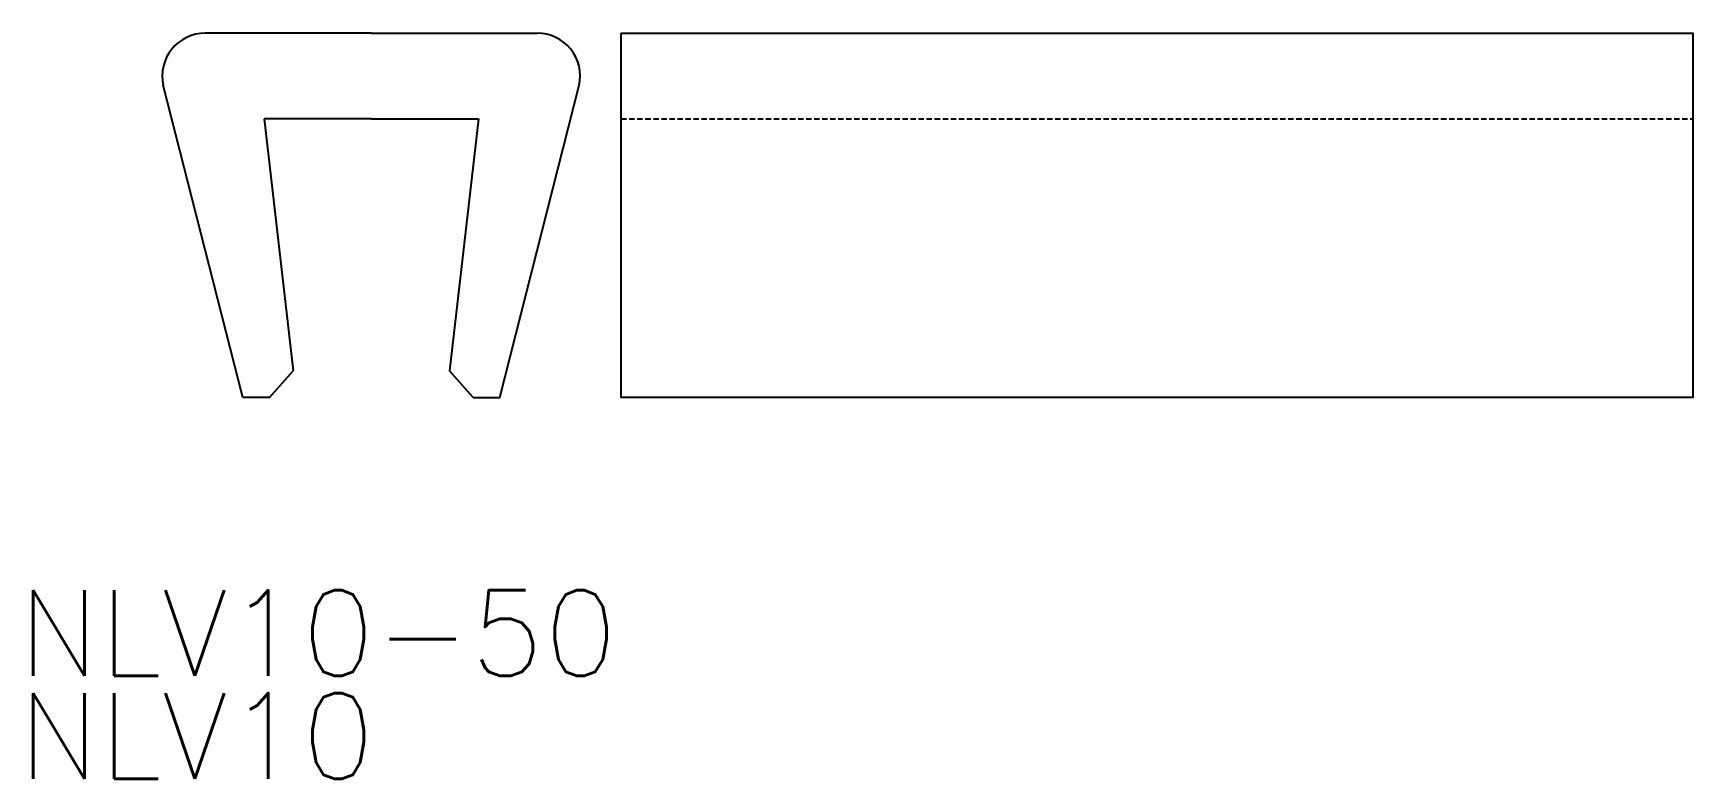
# Model space of a CAD drawing. Extents: x 20.7 to 98.1, y 35.2 to 70.
import ezdxf

# ---------------------------------------------------------------- set-up
doc = ezdxf.new("R2010")
doc.units = 0
doc.linetypes.add('HIDDEN', pattern=[0.375, 0.25, -0.125])
doc.layers.get('0').update_dxf_attribs({"linetype": 'CONTINUOUS'})
doc.styles.get("Standard").update_dxf_attribs({"font": 'txt.shx'})

msp = doc.modelspace()

# ---------------------------------------------------------------- linework, layer by layer
for p, q in [((36.46, 70), (28.71, 70)), ((36.46, 70), (44.21, 70)), ((30.46, 53), (26.757, 67.569)), ((42.46, 53), (46.163, 67.569)), ((31.46, 66), (32.817, 54.242)), ((36.46, 66), (31.46, 66)), ((36.46, 66), (41.46, 66)), ((41.46, 66), (40.103, 54.242)), ((31.71, 53), (32.817, 54.242)), ((41.21, 53), (40.103, 54.242)), ((31.71, 53), (30.46, 53)), ((41.21, 53), (42.46, 53))]:
    msp.add_line(p, q)
at = {"color": 6, "linetype": 'HIDDEN'}
msp.add_line((48.122, 66), (98.122, 66), dxfattribs=at)
msp.add_lwpolyline([(48.122, 70), (98.122, 70), (98.122, 53), (48.122, 53)], close=True)
for centre, start, end in [((28.71, 68), 90, 192.43956), ((44.21, 68), 347.56044, 90)]:
    msp.add_arc(centre, 2, start, end)

# ---------------------------------------------------------------- texts
for s, p in [('NLV10-50', (20, 40)), ('NLV10', (20, 35.2))]:
    msp.add_text(s, height=4).set_placement(p)

doc.saveas('drawing.dxf')
